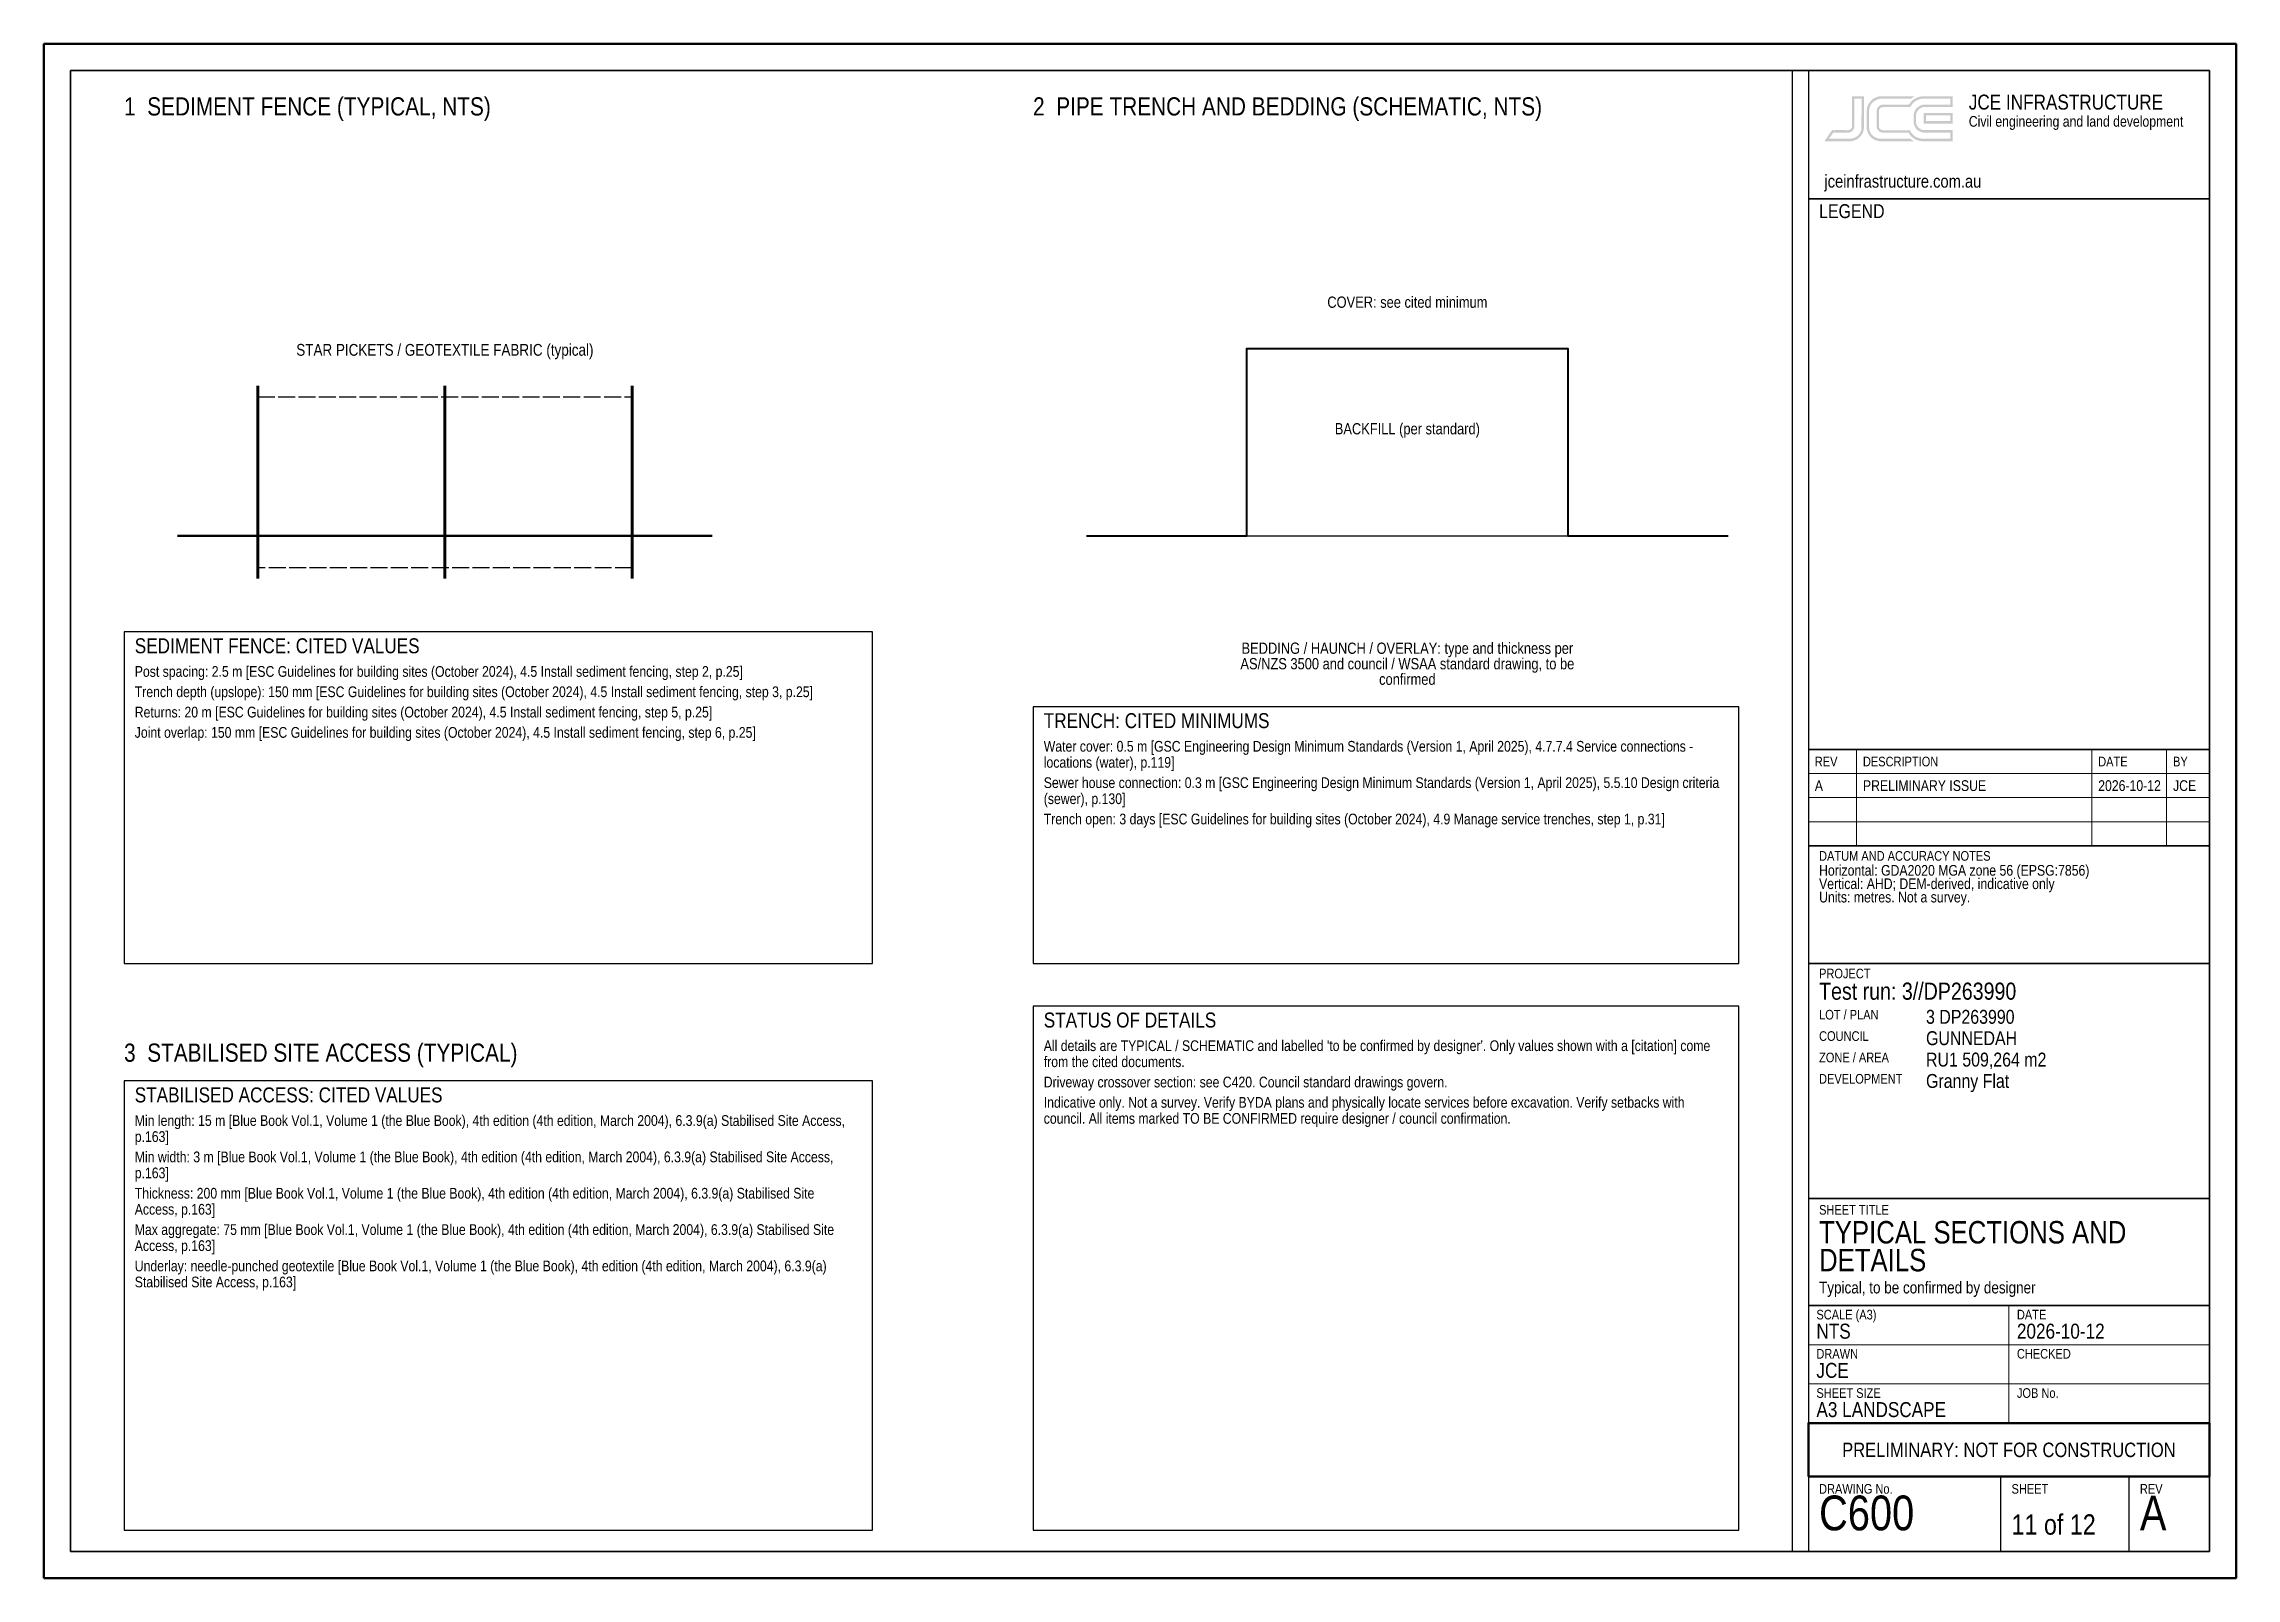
# Paper-space layout 'C600' of a CAD drawing. Header units: metres, sheet in millimetres. Extents: x 5 to 415, y 5 to 292.
import ezdxf
from ezdxf.enums import TextEntityAlignment as Align

# ---------------------------------------------------------------- set-up
doc = ezdxf.new("R2010")
doc.units = ezdxf.units.M
doc.header["$LTSCALE"] = 2.5
doc.linetypes.add('DASHED', pattern=[1.524, 1.27, -0.254])
for name, color, linetype, lineweight in [('C-ANNO-LOGO', 2, 'CONTINUOUS', 13), ('C-ANNO-NOTE', 7, 'CONTINUOUS', 18), ('C-ANNO-STMP', 1, 'CONTINUOUS', 35), ('C-ANNO-TABL', 7, 'CONTINUOUS', 18), ('C-ANNO-TTLB', 7, 'CONTINUOUS', 25), ('C-DETL-LINE', 7, 'CONTINUOUS', 25)]:
    doc.layers.add(name, color=color, linetype=linetype, lineweight=lineweight)
doc.styles.add('ARIAL NARROW', font='arialn.ttf')

psp = doc.layouts.new('C600')

# ---------------------------------------------------------------- hatches: boundary and pattern name
at = {"layer": 'C-ANNO-LOGO', "true_color": 0xc79929}
h = psp.add_hatch(color=7, dxfattribs=at)
h.paths.add_polyline_path([(345.37, 282.21), (343.18, 282.21), (343.18, 276.57), (343.12, 276.31), (342.96, 276.08), (342.68, 275.9), (342.43, 275.85), (340.09, 275.86), (339.88, 275.84), (339.43, 275.86), (338.08, 273.92), (338.02, 273.79), (342.91, 273.78), (343.14, 273.81), (343.49, 273.89), (344.02, 274.11), (344.42, 274.38), (344.68, 274.64), (344.94, 274.95), (345.18, 275.38), (345.28, 275.7), (345.38, 276.15)])
h.paths.add_polyline_path([(344.92, 281.76), (344.95, 281.7), (344.92, 276.05), (344.76, 275.53), (344.47, 275.07), (344.11, 274.71), (343.76, 274.49), (343.43, 274.35), (343.03, 274.26), (342.68, 274.24), (342.32, 274.26), (342.04, 274.24), (338.88, 274.25), (338.87, 274.28), (339.65, 275.39), (342.56, 275.39), (342.97, 275.53), (343.19, 275.69), (343.36, 275.87), (343.49, 276.09), (343.59, 276.39), (343.6, 281.73), (343.63, 281.76)], flags=16)
psp.add_hatch(color=7, dxfattribs=at).paths.add_polyline_path([(346.68, 281.33), (346.34, 280.89), (346.16, 280.55), (346.02, 280.18), (345.94, 279.82), (345.92, 279.59), (345.92, 276.15), (346.02, 275.66), (346.21, 275.19), (346.49, 274.76), (346.76, 274.48), (347.07, 274.23), (347.45, 274.02), (347.78, 273.89), (348.19, 273.81), (348.48, 273.78), (354.69, 273.79), (354.67, 273.84), (354.4, 273.99), (354.08, 274.25), (348.52, 274.24), (348.15, 274.29), (347.69, 274.42), (347.23, 274.68), (346.87, 275.01), (346.65, 275.3), (346.48, 275.63), (346.36, 276.16), (346.36, 279.65), (346.39, 279.89), (346.53, 280.31), (346.71, 280.65), (346.86, 280.87), (347.18, 281.18), (347.47, 281.39), (347.99, 281.64), (348.48, 281.75), (349.01, 281.76), (354.24, 281.75), (354.67, 282.07), (354.85, 282.16), (354.86, 282.21), (348.44, 282.21), (348.09, 282.14), (347.58, 281.96), (347.07, 281.68)])
h = psp.add_hatch(color=7, dxfattribs=at)
h.paths.add_polyline_path([(361.99, 282.19), (356.38, 282.21), (356.16, 282.18), (355.84, 282.12), (355.35, 281.96), (354.82, 281.68), (354.49, 281.44), (354.19, 281.14), (353.82, 280.66), (353.39, 280.64), (348.98, 280.65), (348.8, 280.64), (348.54, 280.55), (348.23, 280.37), (348.03, 280.17), (347.86, 279.89), (347.79, 279.65), (347.79, 276.36), (347.88, 276.07), (348.01, 275.86), (348.18, 275.67), (348.37, 275.53), (348.75, 275.39), (353.74, 275.37), (354.12, 274.82), (354.53, 274.43), (355.03, 274.11), (355.32, 273.98), (355.79, 273.85), (356.33, 273.78), (361.98, 273.79), (361.99, 275.84), (361.96, 275.86), (356.59, 275.86), (356.17, 275.96), (355.74, 276.19), (355.43, 276.5), (355.24, 276.84), (355.18, 277.02), (355.14, 277.23), (355.14, 278.72), (355.23, 279.11), (355.37, 279.38), (355.53, 279.61), (355.69, 279.77), (355.95, 279.95), (356.23, 280.09), (356.44, 280.15), (356.77, 280.19), (361.99, 280.19)])
h.paths.add_polyline_path([(361.56, 281.73), (361.56, 280.67), (361.54, 280.65), (356.56, 280.64), (355.99, 280.48), (355.52, 280.21), (355.14, 279.84), (354.96, 279.57), (354.8, 279.23), (354.74, 279.02), (354.69, 278.71), (354.69, 277.35), (354.74, 276.98), (354.8, 276.78), (354.96, 276.43), (355.15, 276.15), (355.42, 275.88), (355.73, 275.66), (356.08, 275.5), (356.56, 275.39), (361.49, 275.41), (361.56, 275.36), (361.56, 274.28), (361.53, 274.25), (356.66, 274.26), (356.6, 274.24), (356.13, 274.26), (355.47, 274.42), (355.06, 274.62), (354.75, 274.83), (354.29, 275.3), (354.19, 275.45), (353.99, 275.85), (348.89, 275.85), (348.66, 275.9), (348.49, 275.99), (348.35, 276.13), (348.25, 276.3), (348.22, 276.47), (348.23, 279.61), (348.28, 279.77), (348.41, 279.94), (348.68, 280.13), (348.98, 280.19), (354.05, 280.19), (354.09, 280.22), (354.22, 280.46), (354.41, 280.72), (354.78, 281.09), (354.97, 281.24), (355.29, 281.44), (355.55, 281.55), (355.93, 281.68), (356.34, 281.75), (361.54, 281.76)], flags=16)
h = psp.add_hatch(color=7, dxfattribs=at)
h.paths.add_polyline_path([(356.58, 279.08), (356.57, 277.13), (356.61, 277.09), (361.62, 277.08), (361.99, 277.1), (361.99, 279.09)])
h.paths.add_polyline_path([(357.01, 278.61), (357.08, 278.65), (361.54, 278.64), (361.56, 278.62), (361.56, 277.56), (361.54, 277.54), (357.04, 277.54), (357.01, 277.61)], flags=16)

# ---------------------------------------------------------------- linework, layer by layer
at = {"layer": 'C-ANNO-STMP', "lineweight": 50, "true_color": 0xb81a1a}
psp.add_lwpolyline([(335, 24), (410, 24), (410, 34), (335, 34)], close=True, dxfattribs=at)
at = {"layer": 'C-ANNO-TABL', "lineweight": 25}
for points in [[(20, 120), (160, 120), (160, 182), (20, 182)], [(190, 120), (322, 120), (322, 168), (190, 168)], [(190, 14), (322, 14), (322, 112), (190, 112)], [(20, 14), (160, 14), (160, 98), (20, 98)]]:
    psp.add_lwpolyline(points, close=True, dxfattribs=at)
at = {"layer": 'C-ANNO-TABL', "lineweight": 13}
for points in [[(344, 142), (344, 160)], [(388, 142), (388, 160)], [(402, 142), (402, 160)], [(335, 155.5), (410, 155.5)], [(335, 151), (410, 151)], [(335, 146.5), (410, 146.5)]]:
    psp.add_lwpolyline(points, dxfattribs=at)
at = {"layer": 'C-ANNO-TTLB', "lineweight": 50}
psp.add_lwpolyline([(5, 5), (415, 5), (415, 292), (5, 292)], close=True, dxfattribs=at)
at = {"layer": 'C-ANNO-TTLB', "lineweight": 35}
psp.add_lwpolyline([(10, 10), (410, 10), (410, 287), (10, 287)], close=True, dxfattribs=at)
at = {"layer": 'C-ANNO-TTLB', "lineweight": 25}
for points in [[(10, 10), (332, 10), (332, 287), (10, 287)], [(335, 263), (410, 263), (410, 287), (335, 287)], [(335, 160), (410, 160), (410, 263), (335, 263)], [(335, 142), (410, 142), (410, 160), (335, 160)], [(335, 120), (410, 120), (410, 142), (335, 142)], [(335, 76), (410, 76), (410, 120), (335, 120)], [(335, 56), (410, 56), (410, 76), (335, 76)], [(335, 34), (410, 34), (410, 56), (335, 56)], [(335, 10), (410, 10), (410, 24), (335, 24)]]:
    psp.add_lwpolyline(points, close=True, dxfattribs=at)
at = {"layer": 'C-ANNO-TTLB', "lineweight": 18}
for points in [[(372.5, 34), (372.5, 56)], [(335, 48.67), (410, 48.67)], [(335, 41.33), (410, 41.33)]]:
    psp.add_lwpolyline(points, dxfattribs=at)
at = {"layer": 'C-ANNO-TTLB', "lineweight": 25}
for points in [[(371, 10), (371, 24)], [(395, 10), (395, 24)]]:
    psp.add_lwpolyline(points, dxfattribs=at)
at = {"layer": 'C-DETL-LINE', "lineweight": 40}
psp.add_lwpolyline([(200, 200), (230, 200), (230, 235), (290, 235), (290, 200), (320, 200)], dxfattribs=at)
at = {"layer": 'C-DETL-LINE', "lineweight": 60}
for points in [[(45, 192), (45, 228)], [(80, 192), (80, 228)], [(115, 192), (115, 228)]]:
    psp.add_lwpolyline(points, dxfattribs=at)
at = {"layer": 'C-DETL-LINE', "linetype": 'DASHED', "lineweight": 30}
psp.add_lwpolyline([(45, 226), (115, 226), (115, 194), (45, 194)], dxfattribs=at)
at = {"layer": 'C-DETL-LINE', "lineweight": 50}
psp.add_lwpolyline([(30, 200), (130, 200)], dxfattribs=at)
at = {"layer": 'C-DETL-LINE', "lineweight": 30}
psp.add_lwpolyline([(230, 200), (290, 200)], dxfattribs=at)

# ---------------------------------------------------------------- texts
at = {"layer": 'C-ANNO-NOTE', "style": 'ARIAL NARROW'}
for s, height, p in [('1  SEDIMENT FENCE (TYPICAL, NTS)', 3.4, (20, 282)), ('2  PIPE TRENCH AND BEDDING (SCHEMATIC, NTS)', 3.4, (190, 282)), ('Post spacing: 2.5 m [ESC Guidelines for building sites (October 2024), 4.5 Install sediment fencing, step 2, p.25]', 2, (22, 175.6)), ('Trench depth (upslope): 150 mm [ESC Guidelines for building sites (October 2024), 4.5 Install sediment fencing, step 3, p.25]', 2, (22, 171.8)), ('Returns: 20 m [ESC Guidelines for building sites (October 2024), 4.5 Install sediment fencing, step 5, p.25]', 2, (22, 168)), ('Joint overlap: 150 mm [ESC Guidelines for building sites (October 2024), 4.5 Install sediment fencing, step 6, p.25]', 2, (22, 164.2)), ('Water cover: 0.5 m [GSC Engineering Design Minimum Standards (Version 1, April 2025), 4.7.7.4 Service connections -', 2, (192, 161.6)), ('locations (water), p.119]', 2, (192, 158.6)), ('Sewer house connection: 0.3 m [GSC Engineering Design Minimum Standards (Version 1, April 2025), 5.5.10 Design criteria', 2, (192, 154.8)), ('(sewer), p.130]', 2, (192, 151.8)), ('Trench open: 3 days [ESC Guidelines for building sites (October 2024), 4.9 Manage service trenches, step 1, p.31]', 2, (192, 148)), ('3  STABILISED SITE ACCESS (TYPICAL)', 3.4, (20, 105)), ("All details are TYPICAL / SCHEMATIC and labelled 'to be confirmed by designer'. Only values shown with a [citation] come", 2, (192, 105.6)), ('from the cited documents.', 2, (192, 102.6)), ('Driveway crossover section: see C420. Council standard drawings govern.', 2, (192, 98.8)), ('Indicative only. Not a survey. Verify BYDA plans and physically locate services before excavation. Verify setbacks with', 2, (192, 95)), ('Min length: 15 m [Blue Book Vol.1, Volume 1 (the Blue Book), 4th edition (4th edition, March 2004), 6.3.9(a) Stabilised Site Access,', 2, (22, 91.6)), ('council. All items marked TO BE CONFIRMED require designer / council confirmation.', 2, (192, 92)), ('p.163]', 2, (22, 88.6)), ('Min width: 3 m [Blue Book Vol.1, Volume 1 (the Blue Book), 4th edition (4th edition, March 2004), 6.3.9(a) Stabilised Site Access,', 2, (22, 84.8)), ('Thickness: 200 mm [Blue Book Vol.1, Volume 1 (the Blue Book), 4th edition (4th edition, March 2004), 6.3.9(a) Stabilised Site', 2, (22, 78)), ('p.163]', 2, (22, 81.8)), ('Access, p.163]', 2, (22, 75)), ('Max aggregate: 75 mm [Blue Book Vol.1, Volume 1 (the Blue Book), 4th edition (4th edition, March 2004), 6.3.9(a) Stabilised Site', 2, (22, 71.2)), ('Access, p.163]', 2, (22, 68.2)), ('Stabilised Site Access, p.163]', 2, (22, 61.4)), ('Underlay: needle-punched geotextile [Blue Book Vol.1, Volume 1 (the Blue Book), 4th edition (4th edition, March 2004), 6.3.9(a)', 2, (22, 64.4))]:
    psp.add_text(s, height=height, dxfattribs=at).set_placement(p, align=Align.TOP_LEFT)
for s, height, p in [('COVER: see cited minimum', 2.1, (260, 242)), ('STAR PICKETS / GEOTEXTILE FABRIC (typical)', 2.2, (80, 233))]:
    psp.add_text(s, height=height, dxfattribs=at).set_placement(p, align=Align.BOTTOM_CENTER)
psp.add_text('BACKFILL (per standard)', height=2.1, dxfattribs=at).set_placement((260, 220), align=Align.MIDDLE_CENTER)
at = {"layer": 'C-ANNO-NOTE', "true_color": 0x000000, "style": 'ARIAL NARROW'}
for s, p in [('SEDIMENT FENCE: CITED VALUES', (22, 180.8)), ('TRENCH: CITED MINIMUMS', (192, 166.8)), ('STATUS OF DETAILS', (192, 110.8)), ('STABILISED ACCESS: CITED VALUES', (22, 96.8))]:
    psp.add_text(s, height=2.8, dxfattribs=at).set_placement(p, align=Align.TOP_LEFT)
at = {"layer": 'C-ANNO-NOTE', "style": 'ARIAL NARROW'}
for s, p in [('AS/NZS 3500 and council / WSAA standard drawing, to be', (260, 177.1)), ('BEDDING / HAUNCH / OVERLAY: type and thickness per', (260, 180)), ('confirmed', (260, 174.2))]:
    psp.add_text(s, height=2.1, dxfattribs=at).set_placement(p, align=Align.TOP_CENTER)
at = {"layer": 'C-ANNO-STMP', "true_color": 0xb81a1a, "style": 'ARIAL NARROW'}
psp.add_text('PRELIMINARY: NOT FOR CONSTRUCTION', height=2.7, dxfattribs=at).set_placement((372.5, 29), align=Align.MIDDLE_CENTER)
at = {"layer": 'C-ANNO-TABL', "style": 'ARIAL NARROW'}
for s, height, p in [('REV', 1.8, (336.2, 157.75)), ('DESCRIPTION', 1.8, (345.2, 157.75)), ('DATE', 1.8, (389.2, 157.75)), ('BY', 1.8, (403.2, 157.75)), ('A', 2, (336.2, 153.25)), ('PRELIMINARY ISSUE', 2, (345.2, 153.25)), ('2026-10-12', 2, (389.2, 153.25)), ('JCE', 2, (403.2, 153.25))]:
    psp.add_text(s, height=height, dxfattribs=at).set_placement(p, align=Align.MIDDLE_LEFT)
at = {"layer": 'C-ANNO-TTLB', "style": 'ARIAL NARROW'}
for s, height, p in [('JCE INFRASTRUCTURE', 2.8, (365, 282.5)), ('LEGEND', 2.6, (337, 262)), ('Vertical: AHD; DEM-derived, indicative only', 2, (337, 135.9)), ('Horizontal: GDA2020 MGA zone 56 (EPSG:7856)', 2, (337, 138.4)), ('Units: metres. Not a survey.', 2, (337, 133.4)), ('Test run: 3//DP263990', 3.2, (337, 116.4)), ('3 DP263990', 2.6, (357, 111.3)), ('GUNNEDAH', 2.6, (357, 107.3)), ('RU1 509,264 m2', 2.6, (357, 103.3)), ('Granny Flat', 2.6, (357, 99.3)), ('TYPICAL SECTIONS AND', 4.2, (337, 71.8)), ('DETAILS', 4.2, (337, 66.6)), ('NTS', 2.8, (336.5, 52.6)), ('2026-10-12', 2.8, (374, 52.6)), ('JCE', 2.8, (336.5, 45.27)), ('A3 LANDSCAPE', 2.8, (336.5, 37.93))]:
    psp.add_text(s, height=height, dxfattribs=at).set_placement(p, align=Align.TOP_LEFT)
at = {"layer": 'C-ANNO-TTLB', "true_color": 0x404040, "style": 'ARIAL NARROW'}
psp.add_text('Civil engineering and land development', height=2, dxfattribs=at).set_placement((365, 278.5), align=Align.TOP_LEFT)
at = {"layer": 'C-ANNO-TTLB', "true_color": 0x1a408c, "style": 'ARIAL NARROW'}
psp.add_text('jceinfrastructure.com.au', height=2.4, dxfattribs=at).set_placement((338, 267.5), align=Align.TOP_LEFT)
at = {"layer": 'C-ANNO-TTLB', "true_color": 0x595959, "style": 'ARIAL NARROW'}
for s, p in [('DATUM AND ACCURACY NOTES', (337, 141)), ('PROJECT', (337, 119)), ('LOT / PLAN', (337, 111.3)), ('COUNCIL', (337, 107.3)), ('ZONE / AREA', (337, 103.3)), ('DEVELOPMENT', (337, 99.3)), ('SHEET TITLE', (337, 74.8)), ('SCALE (A3)', (336.5, 55.2)), ('DATE', (374, 55.2)), ('DRAWN', (336.5, 47.87)), ('CHECKED', (374, 47.87)), ('SHEET SIZE', (336.5, 40.53)), ('JOB No.', (374, 40.53)), ('DRAWING No.', (337, 22.6)), ('SHEET', (373, 22.6)), ('REV', (397, 22.6))]:
    psp.add_text(s, height=1.8, dxfattribs=at).set_placement(p, align=Align.TOP_LEFT)
at = {"layer": 'C-ANNO-TTLB', "true_color": 0x333333, "style": 'ARIAL NARROW'}
psp.add_text('Typical, to be confirmed by designer', height=2.2, dxfattribs=at).set_placement((337, 57.6), align=Align.BOTTOM_LEFT)
at = {"layer": 'C-ANNO-TTLB', "style": 'ARIAL NARROW'}
for s, height, p in [('C600', 6.5, (337, 12)), ('11 of 12', 3.8, (373, 12)), ('A', 6.5, (397, 12))]:
    psp.add_text(s, height=height, dxfattribs=at).set_placement(p, align=Align.BOTTOM_LEFT)

doc.saveas('drawing.dxf')
